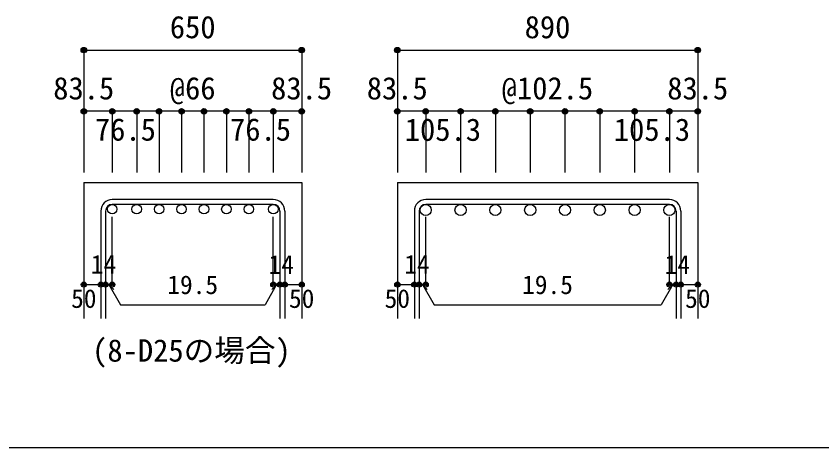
# Model space of a CAD drawing. Units: millimetres at full size, sheet at 1:30; details may follow other scales. Extents: x -5973 to 5954, y -4195 to 4201.
# Drawn here: x -1011 to 1359, y -4195 to -2925 of the extents above; entities that cross this region are included whole.
import ezdxf
from ezdxf.enums import TextEntityAlignment as Align

# ---------------------------------------------------------------- set-up
doc = ezdxf.new("R2010")
doc.units = ezdxf.units.MM
doc.header["$LTSCALE"] = 30
doc.header["$PDMODE"] = 32
doc.header["$PDSIZE"] = 15
for name, color, linetype in [('0-1_躯体線', 2, 'Continuous'), ('0-5_基礎梁筋', 7, 'Continuous'), ('0-6_スタラップ筋', 7, 'Continuous'), ('0-7_文字', 4, 'Continuous'), ('0-D_寸法', 4, 'Continuous'), ('F-0_枠', 6, 'Continuous')]:
    doc.layers.add(name, color=color, linetype=linetype)
doc.styles.add('ＭＳ ゴシック', font='')
doc.styles.get('ＭＳ ゴシック').set_extended_font_data('MS Gothic')

msp = doc.modelspace()

# ---------------------------------------------------------------- linework, layer by layer
at = {"layer": '0-1_躯体線'}
for p, q in [((-811.91, -3414.89), (-811.91, -3814.89)), ((-811.91, -3414.89), (-170.91, -3414.89)), ((-170.91, -3414.89), (-170.91, -3814.89)), ((110.44, -3414.89), (110.44, -3814.89)), ((110.44, -3414.89), (994.44, -3414.89)), ((994.44, -3414.89), (994.44, -3814.89))]:
    msp.add_line(p, q, dxfattribs=at)
at = {"layer": '0-5_基礎梁筋', "color": 3}
for centre, radius in [((-728.41, -3492.89), 14), ((-656.41, -3492.89), 14), ((-590.41, -3492.89), 14), ((-524.41, -3492.89), 14), ((-458.41, -3492.89), 14), ((-392.41, -3492.89), 14), ((-326.41, -3492.89), 14), ((-254.41, -3492.89), 14), ((193.94, -3495.39), 16.5), ((296.37, -3495.39), 16.5), ((398.79, -3495.39), 16.5), ((501.22, -3495.39), 16.5), ((603.65, -3495.39), 16.5), ((706.08, -3495.39), 16.5), ((808.51, -3495.39), 16.5), ((910.94, -3495.39), 16.5)]:
    msp.add_circle(centre, radius, dxfattribs=at)
at = {"layer": '0-6_スタラップ筋'}
for p, q in [((-254.41, -3464.89), (-728.41, -3464.89)), ((-254.41, -3478.89), (-728.41, -3478.89)), ((910.94, -3464.89), (193.94, -3464.89)), ((910.94, -3478.89), (193.94, -3478.89)), ((-761.91, -3498.39), (-761.91, -3814.89)), ((-747.91, -3498.39), (-747.91, -3814.89)), ((-234.91, -3498.39), (-234.91, -3814.89)), ((-220.91, -3498.39), (-220.91, -3814.89)), ((160.44, -3498.39), (160.44, -3814.89)), ((174.44, -3498.39), (174.44, -3814.89)), ((930.44, -3498.39), (930.44, -3814.89)), ((944.44, -3498.39), (944.44, -3814.89))]:
    msp.add_line(p, q, dxfattribs=at)
for centre, radius, start, end in [((-728.41, -3498.39), 33.5, 90, 180), ((-728.41, -3498.39), 19.5, 90, 180), ((-254.41, -3498.39), 33.5, 0, 90), ((-254.41, -3498.39), 19.5, 0, 90), ((193.94, -3498.39), 33.5, 90, 180), ((193.94, -3498.39), 19.5, 90, 180), ((910.94, -3498.39), 33.5, 0, 90), ((910.94, -3498.39), 19.5, 0, 90)]:
    msp.add_arc(centre, radius, start, end, dxfattribs=at)
at = {"layer": '0-D_寸法'}
for p, q in [((-811.91, -3024.89), (-811.91, -3204.89)), ((-811.91, -3024.89), (-170.91, -3024.89)), ((-170.91, -3024.89), (-170.91, -3204.89)), ((110.44, -3024.89), (110.44, -3204.89)), ((110.44, -3024.89), (994.44, -3024.89)), ((994.44, -3024.89), (994.44, -3204.89)), ((-491.41, -3204.89), (-728.41, -3204.89)), ((-728.41, -3204.89), (-728.41, -3384.89)), ((-656.41, -3204.89), (-656.41, -3384.89)), ((-590.41, -3204.89), (-590.41, -3384.89)), ((-524.41, -3204.89), (-524.41, -3384.89)), ((-254.41, -3204.89), (-491.41, -3204.89)), ((-458.41, -3204.89), (-458.41, -3384.89)), ((-392.41, -3204.89), (-392.41, -3384.89)), ((-326.41, -3204.89), (-326.41, -3384.89)), ((-170.91, -3204.89), (-254.41, -3204.89)), ((-254.41, -3204.89), (-254.41, -3384.89)), ((-170.91, -3204.89), (-170.91, -3384.89)), ((193.94, -3204.89), (110.44, -3204.89)), ((110.44, -3204.89), (110.44, -3384.89)), ((193.94, -3204.89), (193.94, -3384.89)), ((501.22, -3204.89), (193.94, -3204.89)), ((296.37, -3204.89), (296.37, -3384.89)), ((398.79, -3204.89), (398.79, -3384.89)), ((501.22, -3204.89), (501.22, -3384.89)), ((910.94, -3204.89), (501.22, -3204.89)), ((603.65, -3204.89), (603.65, -3384.89)), ((706.08, -3204.89), (706.08, -3384.89)), ((808.51, -3204.89), (808.51, -3384.89)), ((994.44, -3204.89), (910.94, -3204.89)), ((910.94, -3204.89), (910.94, -3384.89)), ((994.44, -3204.89), (994.44, -3384.89)), ((-728.41, -3714.89), (-728.41, -3515.56)), ((-254.41, -3714.89), (-254.41, -3515.56)), ((193.94, -3714.89), (193.94, -3515.56)), ((910.94, -3714.89), (910.94, -3515.56)), ((-811.91, -3714.89), (-761.91, -3714.89)), ((-761.91, -3714.89), (-728.41, -3714.89)), ((-738.16, -3714.89), (-724.01, -3729.04)), ((-738.16, -3714.89), (-703.93, -3774.17)), ((-244.66, -3714.89), (-278.88, -3774.17)), ((-244.66, -3714.89), (-258.8, -3729.04)), ((-254.41, -3714.89), (-170.91, -3714.89)), ((-234.91, -3714.89), (-220.91, -3714.89)), ((110.44, -3714.89), (160.44, -3714.89)), ((160.44, -3714.89), (193.94, -3714.89)), ((184.19, -3714.89), (198.33, -3729.04)), ((184.19, -3714.89), (218.41, -3774.17)), ((920.69, -3714.89), (886.46, -3774.17)), ((920.69, -3714.89), (906.54, -3729.04)), ((910.94, -3714.89), (994.44, -3714.89)), ((930.44, -3714.89), (944.44, -3714.89)), ((-703.93, -3774.17), (-278.88, -3774.17)), ((218.41, -3774.17), (886.46, -3774.17))]:
    msp.add_line(p, q, dxfattribs=at)
for points in [[(-170.91, -3024.89), (-170.91, -3204.89), (-170.91, -3384.89)], [(994.44, -3024.89), (994.44, -3204.89), (994.44, -3384.89)], [(-728.41, -3204.89), (-811.91, -3204.89), (-811.91, -3384.89)]]:
    msp.add_lwpolyline(points, dxfattribs=at)
for centre, radius in [((-811.91, -3024.89), 8), ((-811.91, -3024.89), 7.2), ((-811.91, -3024.89), 6.4), ((-811.91, -3024.89), 5.6), ((-811.91, -3024.89), 4.8), ((-811.91, -3024.89), 4), ((-811.91, -3024.89), 3.2), ((-811.91, -3024.89), 2.4), ((-811.91, -3024.89), 1.6), ((-811.91, -3024.89), 0.8), ((-170.91, -3024.89), 8), ((-170.91, -3024.89), 7.2), ((-170.91, -3024.89), 6.4), ((-170.91, -3024.89), 5.6), ((-170.91, -3024.89), 4.8), ((-170.91, -3024.89), 4), ((-170.91, -3024.89), 3.2), ((-170.91, -3024.89), 2.4), ((-170.91, -3024.89), 1.6), ((-170.91, -3024.89), 0.8), ((110.44, -3024.89), 8), ((110.44, -3024.89), 7.2), ((110.44, -3024.89), 6.4), ((110.44, -3024.89), 5.6), ((110.44, -3024.89), 4.8), ((110.44, -3024.89), 4), ((110.44, -3024.89), 3.2), ((110.44, -3024.89), 2.4), ((110.44, -3024.89), 1.6), ((110.44, -3024.89), 0.8), ((994.44, -3024.89), 8), ((994.44, -3024.89), 7.2), ((994.44, -3024.89), 6.4), ((994.44, -3024.89), 5.6), ((994.44, -3024.89), 4.8), ((994.44, -3024.89), 4), ((994.44, -3024.89), 3.2), ((994.44, -3024.89), 2.4), ((994.44, -3024.89), 1.6), ((994.44, -3024.89), 0.8), ((-811.91, -3204.89), 8), ((-811.91, -3204.89), 7.2), ((-811.91, -3204.89), 6.4), ((-811.91, -3204.89), 5.6), ((-811.91, -3204.89), 4.8), ((-728.41, -3204.89), 8), ((-728.41, -3204.89), 7.2), ((-728.41, -3204.89), 6.4), ((-728.41, -3204.89), 5.6), ((-728.41, -3204.89), 4.8), ((-656.41, -3204.89), 8), ((-656.41, -3204.89), 7.2), ((-656.41, -3204.89), 6.4), ((-656.41, -3204.89), 5.6), ((-656.41, -3204.89), 4.8), ((-590.41, -3204.89), 8), ((-590.41, -3204.89), 7.2), ((-590.41, -3204.89), 6.4), ((-590.41, -3204.89), 5.6), ((-590.41, -3204.89), 4.8), ((-524.41, -3204.89), 8), ((-524.41, -3204.89), 7.2), ((-524.41, -3204.89), 6.4), ((-524.41, -3204.89), 5.6), ((-524.41, -3204.89), 4.8), ((-458.41, -3204.89), 8), ((-458.41, -3204.89), 7.2), ((-458.41, -3204.89), 6.4), ((-458.41, -3204.89), 5.6), ((-458.41, -3204.89), 4.8), ((-392.41, -3204.89), 8), ((-392.41, -3204.89), 7.2), ((-392.41, -3204.89), 6.4), ((-392.41, -3204.89), 5.6), ((-392.41, -3204.89), 4.8), ((-326.41, -3204.89), 8), ((-326.41, -3204.89), 7.2), ((-326.41, -3204.89), 6.4), ((-326.41, -3204.89), 5.6), ((-326.41, -3204.89), 4.8), ((-254.41, -3204.89), 8), ((-254.41, -3204.89), 7.2), ((-254.41, -3204.89), 6.4), ((-254.41, -3204.89), 5.6), ((-254.41, -3204.89), 4.8), ((-170.91, -3204.89), 8), ((-170.91, -3204.89), 7.2), ((-170.91, -3204.89), 6.4), ((-170.91, -3204.89), 5.6), ((-170.91, -3204.89), 4.8), ((110.44, -3204.89), 8), ((110.44, -3204.89), 7.2), ((110.44, -3204.89), 6.4), ((110.44, -3204.89), 5.6), ((110.44, -3204.89), 4.8), ((193.94, -3204.89), 8), ((193.94, -3204.89), 7.2), ((193.94, -3204.89), 6.4), ((193.94, -3204.89), 5.6), ((193.94, -3204.89), 4.8), ((296.37, -3204.89), 8), ((296.37, -3204.89), 7.2), ((296.37, -3204.89), 6.4), ((296.37, -3204.89), 5.6), ((296.37, -3204.89), 4.8), ((398.79, -3204.89), 8), ((398.79, -3204.89), 7.2), ((398.79, -3204.89), 6.4), ((398.79, -3204.89), 5.6), ((398.79, -3204.89), 4.8), ((501.22, -3204.89), 8), ((501.22, -3204.89), 7.2), ((501.22, -3204.89), 6.4), ((501.22, -3204.89), 5.6), ((501.22, -3204.89), 4.8), ((603.65, -3204.89), 8), ((603.65, -3204.89), 7.2), ((603.65, -3204.89), 6.4), ((603.65, -3204.89), 5.6), ((603.65, -3204.89), 4.8), ((706.08, -3204.89), 8), ((706.08, -3204.89), 7.2), ((706.08, -3204.89), 6.4), ((706.08, -3204.89), 5.6), ((706.08, -3204.89), 4.8), ((808.51, -3204.89), 8), ((808.51, -3204.89), 7.2), ((808.51, -3204.89), 6.4), ((808.51, -3204.89), 5.6), ((808.51, -3204.89), 4.8), ((910.94, -3204.89), 8), ((910.94, -3204.89), 7.2), ((910.94, -3204.89), 6.4), ((910.94, -3204.89), 5.6), ((910.94, -3204.89), 4.8), ((994.44, -3204.89), 8), ((994.44, -3204.89), 7.2), ((994.44, -3204.89), 6.4), ((994.44, -3204.89), 5.6), ((994.44, -3204.89), 4.8), ((-811.91, -3204.89), 4), ((-811.91, -3204.89), 3.2), ((-811.91, -3204.89), 2.4), ((-811.91, -3204.89), 1.6), ((-811.91, -3204.89), 0.8), ((-728.41, -3204.89), 4), ((-728.41, -3204.89), 3.2), ((-728.41, -3204.89), 2.4), ((-728.41, -3204.89), 1.6), ((-728.41, -3204.89), 0.8), ((-656.41, -3204.89), 4), ((-656.41, -3204.89), 3.2), ((-656.41, -3204.89), 2.4), ((-656.41, -3204.89), 1.6), ((-656.41, -3204.89), 0.8), ((-590.41, -3204.89), 4), ((-590.41, -3204.89), 3.2), ((-590.41, -3204.89), 2.4), ((-590.41, -3204.89), 1.6), ((-590.41, -3204.89), 0.8), ((-524.41, -3204.89), 4), ((-524.41, -3204.89), 3.2), ((-524.41, -3204.89), 2.4), ((-524.41, -3204.89), 1.6), ((-524.41, -3204.89), 0.8), ((-458.41, -3204.89), 4), ((-458.41, -3204.89), 3.2), ((-458.41, -3204.89), 2.4), ((-458.41, -3204.89), 1.6), ((-458.41, -3204.89), 0.8), ((-392.41, -3204.89), 4), ((-392.41, -3204.89), 3.2), ((-392.41, -3204.89), 2.4), ((-392.41, -3204.89), 1.6), ((-392.41, -3204.89), 0.8), ((-326.41, -3204.89), 4), ((-326.41, -3204.89), 3.2), ((-326.41, -3204.89), 2.4), ((-326.41, -3204.89), 1.6), ((-326.41, -3204.89), 0.8), ((-254.41, -3204.89), 4), ((-254.41, -3204.89), 3.2), ((-254.41, -3204.89), 2.4), ((-254.41, -3204.89), 1.6), ((-254.41, -3204.89), 0.8), ((-170.91, -3204.89), 4), ((-170.91, -3204.89), 3.2), ((-170.91, -3204.89), 2.4), ((-170.91, -3204.89), 1.6), ((-170.91, -3204.89), 0.8), ((110.44, -3204.89), 4), ((110.44, -3204.89), 3.2), ((110.44, -3204.89), 2.4), ((110.44, -3204.89), 1.6), ((110.44, -3204.89), 0.8), ((193.94, -3204.89), 4), ((193.94, -3204.89), 3.2), ((193.94, -3204.89), 2.4), ((193.94, -3204.89), 1.6), ((193.94, -3204.89), 0.8), ((296.37, -3204.89), 4), ((296.37, -3204.89), 3.2), ((296.37, -3204.89), 2.4), ((296.37, -3204.89), 1.6), ((296.37, -3204.89), 0.8), ((398.79, -3204.89), 4), ((398.79, -3204.89), 3.2), ((398.79, -3204.89), 2.4), ((398.79, -3204.89), 1.6), ((398.79, -3204.89), 0.8), ((501.22, -3204.89), 4), ((501.22, -3204.89), 3.2), ((501.22, -3204.89), 2.4), ((501.22, -3204.89), 1.6), ((501.22, -3204.89), 0.8), ((603.65, -3204.89), 4), ((603.65, -3204.89), 3.2), ((603.65, -3204.89), 2.4), ((603.65, -3204.89), 1.6), ((603.65, -3204.89), 0.8), ((706.08, -3204.89), 4), ((706.08, -3204.89), 3.2), ((706.08, -3204.89), 2.4), ((706.08, -3204.89), 1.6), ((706.08, -3204.89), 0.8), ((808.51, -3204.89), 4), ((808.51, -3204.89), 3.2), ((808.51, -3204.89), 2.4), ((808.51, -3204.89), 1.6), ((808.51, -3204.89), 0.8), ((910.94, -3204.89), 4), ((910.94, -3204.89), 3.2), ((910.94, -3204.89), 2.4), ((910.94, -3204.89), 1.6), ((910.94, -3204.89), 0.8), ((994.44, -3204.89), 4), ((994.44, -3204.89), 3.2), ((994.44, -3204.89), 2.4), ((994.44, -3204.89), 1.6), ((994.44, -3204.89), 0.8), ((-811.91, -3714.89), 4), ((-811.91, -3714.89), 3.6), ((-811.91, -3714.89), 3.2), ((-811.91, -3714.89), 2.8), ((-811.91, -3714.89), 2.4), ((-811.91, -3714.89), 2), ((-811.91, -3714.89), 1.6), ((-811.91, -3714.89), 1.2), ((-811.91, -3714.89), 0.8), ((-811.91, -3714.89), 0.4), ((-761.91, -3714.89), 4), ((-761.91, -3714.89), 3.6), ((-761.91, -3714.89), 3.2), ((-761.91, -3714.89), 2.8), ((-761.91, -3714.89), 2.4), ((-761.91, -3714.89), 2), ((-761.91, -3714.89), 1.6), ((-761.91, -3714.89), 1.2), ((-761.91, -3714.89), 0.8), ((-761.91, -3714.89), 0.4), ((-747.91, -3714.89), 4), ((-747.91, -3714.89), 3.6), ((-747.91, -3714.89), 3.2), ((-747.91, -3714.89), 2.8), ((-747.91, -3714.89), 2.4), ((-747.91, -3714.89), 2), ((-747.91, -3714.89), 1.6), ((-747.91, -3714.89), 1.2), ((-747.91, -3714.89), 0.8), ((-747.91, -3714.89), 0.4), ((-728.41, -3714.89), 4), ((-728.41, -3714.89), 3.6), ((-728.41, -3714.89), 3.2), ((-728.41, -3714.89), 2.8), ((-728.41, -3714.89), 2.4), ((-728.41, -3714.89), 2), ((-728.41, -3714.89), 1.6), ((-728.41, -3714.89), 1.2), ((-728.41, -3714.89), 0.8), ((-728.41, -3714.89), 0.4), ((-254.41, -3714.89), 4), ((-254.41, -3714.89), 3.6), ((-254.41, -3714.89), 3.2), ((-254.41, -3714.89), 2.8), ((-254.41, -3714.89), 2.4), ((-254.41, -3714.89), 2), ((-254.41, -3714.89), 1.6), ((-254.41, -3714.89), 1.2), ((-254.41, -3714.89), 0.8), ((-254.41, -3714.89), 0.4), ((-234.91, -3714.89), 4), ((-234.91, -3714.89), 3.6), ((-234.91, -3714.89), 3.2), ((-234.91, -3714.89), 2.8), ((-234.91, -3714.89), 2.4), ((-234.91, -3714.89), 2), ((-234.91, -3714.89), 1.6), ((-234.91, -3714.89), 1.2), ((-234.91, -3714.89), 0.8), ((-234.91, -3714.89), 0.4), ((-220.91, -3714.89), 4), ((-220.91, -3714.89), 3.6), ((-220.91, -3714.89), 3.2), ((-220.91, -3714.89), 2.8), ((-220.91, -3714.89), 2.4), ((-220.91, -3714.89), 2), ((-220.91, -3714.89), 1.6), ((-220.91, -3714.89), 1.2), ((-220.91, -3714.89), 0.8), ((-220.91, -3714.89), 0.4), ((-170.91, -3714.89), 4), ((-170.91, -3714.89), 3.6), ((-170.91, -3714.89), 3.2), ((-170.91, -3714.89), 2.8), ((-170.91, -3714.89), 2.4), ((-170.91, -3714.89), 2), ((-170.91, -3714.89), 1.6), ((-170.91, -3714.89), 1.2), ((-170.91, -3714.89), 0.8), ((-170.91, -3714.89), 0.4), ((110.44, -3714.89), 4), ((110.44, -3714.89), 3.6), ((110.44, -3714.89), 3.2), ((110.44, -3714.89), 2.8), ((110.44, -3714.89), 2.4), ((110.44, -3714.89), 2), ((110.44, -3714.89), 1.6), ((110.44, -3714.89), 1.2), ((110.44, -3714.89), 0.8), ((110.44, -3714.89), 0.4), ((160.44, -3714.89), 4), ((160.44, -3714.89), 3.6), ((160.44, -3714.89), 3.2), ((160.44, -3714.89), 2.8), ((160.44, -3714.89), 2.4), ((160.44, -3714.89), 2), ((160.44, -3714.89), 1.6), ((160.44, -3714.89), 1.2), ((160.44, -3714.89), 0.8), ((160.44, -3714.89), 0.4), ((174.44, -3714.89), 4), ((174.44, -3714.89), 3.6), ((174.44, -3714.89), 3.2), ((174.44, -3714.89), 2.8), ((174.44, -3714.89), 2.4), ((174.44, -3714.89), 2), ((174.44, -3714.89), 1.6), ((174.44, -3714.89), 1.2), ((174.44, -3714.89), 0.8), ((174.44, -3714.89), 0.4), ((193.94, -3714.89), 4), ((193.94, -3714.89), 3.6), ((193.94, -3714.89), 3.2), ((193.94, -3714.89), 2.8), ((193.94, -3714.89), 2.4), ((193.94, -3714.89), 2), ((193.94, -3714.89), 1.6), ((193.94, -3714.89), 1.2), ((193.94, -3714.89), 0.8), ((193.94, -3714.89), 0.4), ((910.94, -3714.89), 4), ((910.94, -3714.89), 3.6), ((910.94, -3714.89), 3.2), ((910.94, -3714.89), 2.8), ((910.94, -3714.89), 2.4), ((910.94, -3714.89), 2), ((910.94, -3714.89), 1.6), ((910.94, -3714.89), 1.2), ((910.94, -3714.89), 0.8), ((910.94, -3714.89), 0.4), ((930.44, -3714.89), 4), ((930.44, -3714.89), 3.6), ((930.44, -3714.89), 3.2), ((930.44, -3714.89), 2.8), ((930.44, -3714.89), 2.4), ((930.44, -3714.89), 2), ((930.44, -3714.89), 1.6), ((930.44, -3714.89), 1.2), ((930.44, -3714.89), 0.8), ((930.44, -3714.89), 0.4), ((944.44, -3714.89), 4), ((944.44, -3714.89), 3.6), ((944.44, -3714.89), 3.2), ((944.44, -3714.89), 2.8), ((944.44, -3714.89), 2.4), ((944.44, -3714.89), 2), ((944.44, -3714.89), 1.6), ((944.44, -3714.89), 1.2), ((944.44, -3714.89), 0.8), ((944.44, -3714.89), 0.4), ((994.44, -3714.89), 4), ((994.44, -3714.89), 3.6), ((994.44, -3714.89), 3.2), ((994.44, -3714.89), 2.8), ((994.44, -3714.89), 2.4), ((994.44, -3714.89), 2), ((994.44, -3714.89), 1.6), ((994.44, -3714.89), 1.2), ((994.44, -3714.89), 0.8), ((994.44, -3714.89), 0.4)]:
    msp.add_circle(centre, radius, dxfattribs=at)
at = {"layer": '0-D_寸法', "color": 7}
for p in [(-811.91, -3024.89), (-170.91, -3024.89), (110.44, -3024.89), (994.44, -3024.89), (-811.91, -3204.89), (-728.41, -3204.89), (-656.41, -3204.89), (-590.41, -3204.89), (-524.41, -3204.89), (-458.41, -3204.89), (-392.41, -3204.89), (-326.41, -3204.89), (-254.41, -3204.89), (-170.91, -3204.89), (110.44, -3204.89), (193.94, -3204.89), (296.37, -3204.89), (398.79, -3204.89), (501.22, -3204.89), (603.65, -3204.89), (706.08, -3204.89), (808.51, -3204.89), (910.94, -3204.89), (994.44, -3204.89), (-811.91, -3714.89), (-761.91, -3714.89), (-747.91, -3714.89), (-728.41, -3714.89), (-254.41, -3714.89), (-234.91, -3714.89), (-220.91, -3714.89), (-170.91, -3714.89), (110.44, -3714.89), (160.44, -3714.89), (174.44, -3714.89), (193.94, -3714.89), (910.94, -3714.89), (930.44, -3714.89), (944.44, -3714.89), (994.44, -3714.89)]:
    msp.add_point(p, dxfattribs=at)
at = {"layer": 'F-0_枠'}
msp.add_line((5954.1, -4195.24), (-5972.88, -4195.24), dxfattribs=at)

# ---------------------------------------------------------------- texts
at = {"layer": '0-7_文字', "color": 7, "style": 'ＭＳ ゴシック'}
msp.add_text('(8-D25の場合)', height=65.98, dxfattribs=at).set_placement((-787.55, -3961.41), align=Align.BOTTOM_LEFT)
at = {"layer": '0-D_寸法', "style": 'ＭＳ ゴシック'}
for s, height, p in [('650', 65.98, (-558.91, -3009.89)), ('890', 65.98, (484.94, -3009.89)), ('83.5', 65.98, (-901.91, -3189.89)), ('@66', 65.98, (-558.91, -3189.89)), ('83.5', 65.98, (-260.91, -3189.89)), ('83.5', 65.98, (20.44, -3189.89)), ('@102.5', 65.98, (417.44, -3189.89)), ('83.5', 65.98, (904.44, -3189.89)), ('76.5', 65.98, (-779.29, -3311.19)), ('76.5', 65.98, (-381.78, -3311.19)), ('105.3', 65.98, (132.33, -3311.73)), ('105.3', 65.98, (747.38, -3311.73)), ('14', 54.99, (-791.33, -3699.13)), ('14', 54.99, (-268.48, -3699.66)), ('14', 54.99, (131.01, -3699.13)), ('14', 54.99, (896.86, -3699.66)), ('19.5', 54.99, (-566.41, -3759.17)), ('19.5', 54.99, (477.44, -3759.17)), ('50', 54.99, (-849.41, -3799.89)), ('50', 54.99, (-208.41, -3799.89)), ('50', 54.99, (72.94, -3799.89)), ('50', 54.99, (956.94, -3799.89))]:
    msp.add_text(s, height=height, dxfattribs=at).set_placement(p, align=Align.BOTTOM_LEFT)

doc.saveas('drawing.dxf')
